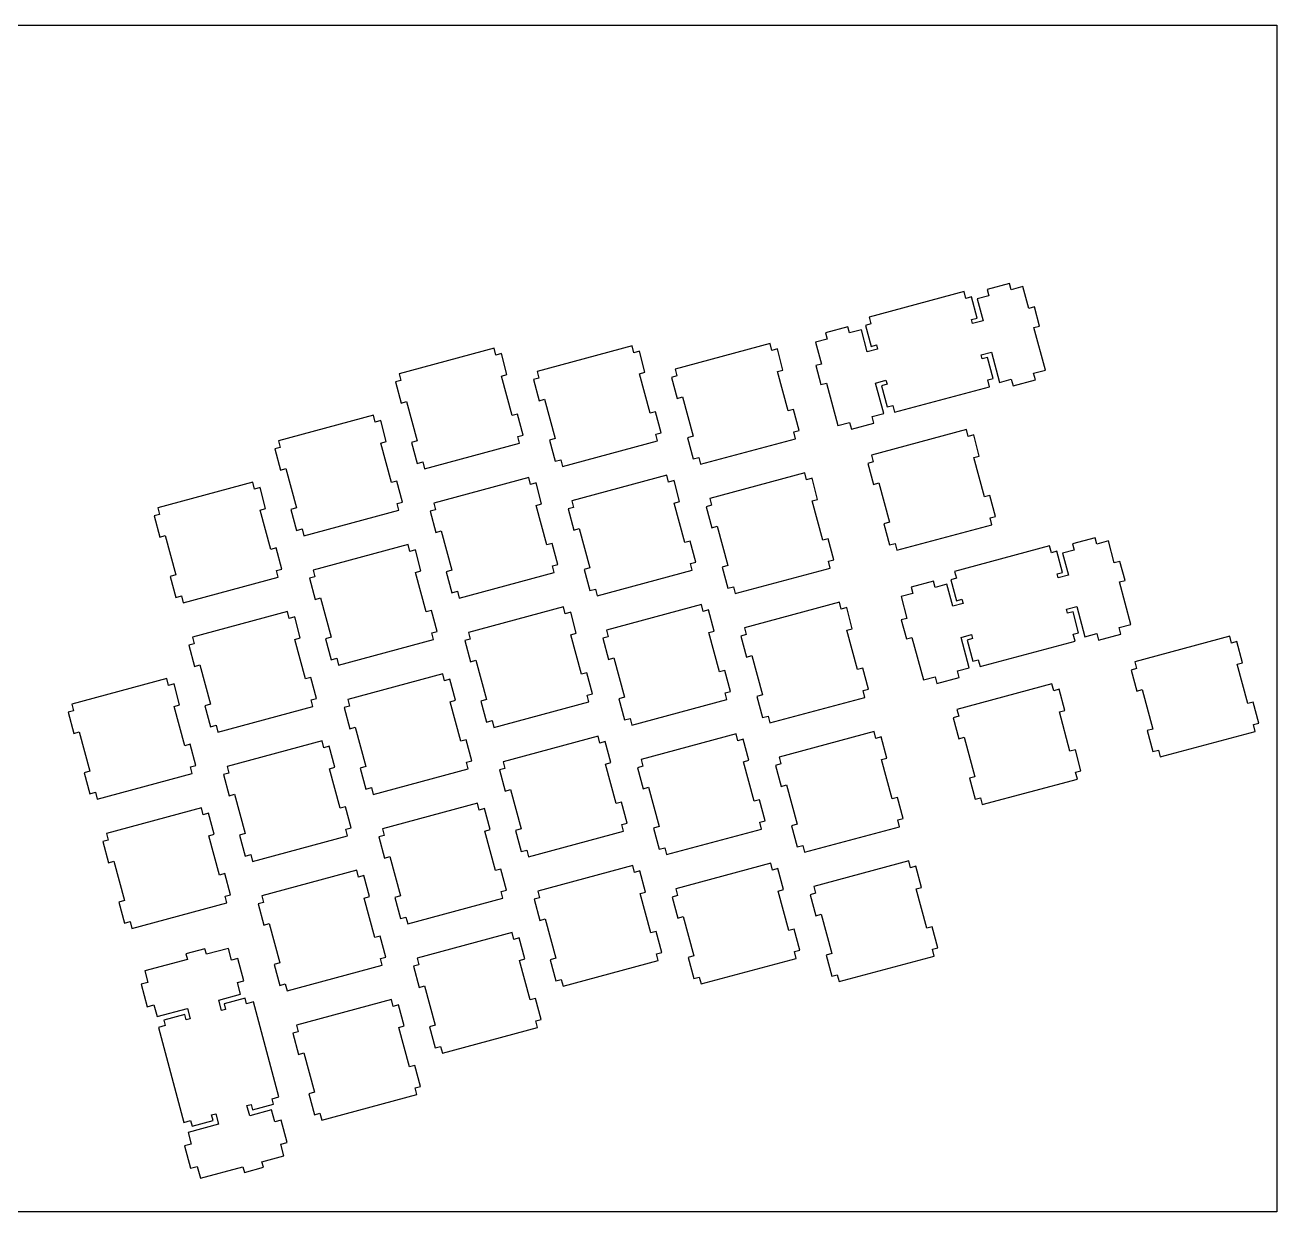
# Model space of a CAD drawing. Extents: x 0 to 362, y 0 to 169.
# Drawn here: x 183.7 to 361.8, y 0.1 to 168.9 of the extents above; entities that cross this region are included whole.
import ezdxf

# ---------------------------------------------------------------- set-up
doc = ezdxf.new("R2010")
doc.units = 0
doc.layers.get('0').update_dxf_attribs({"linetype": 'CONTINUOUS'})

msp = doc.modelspace()

# ---------------------------------------------------------------- linework, layer by layer
at = {"color": 0}
for p, q in [((0.0937, 168.938), (361.788, 168.938)), ((361.788, 168.938), (361.788, 0.0744)), ((323.747, 132.173), (320.559, 131.319)), ((323.985, 131.284), (323.747, 132.173)), ((317.278, 131.01), (303.754, 127.386)), ((317.537, 130.044), (317.278, 131.01)), ((318.31, 130.251), (317.537, 130.044)), ((319.112, 127.256), (318.31, 130.251)), ((320.798, 130.431), (319.132, 129.983)), ((320.559, 131.319), (320.798, 130.431)), ((325.651, 131.731), (323.985, 131.284)), ((326.488, 128.611), (325.651, 131.731)), ((319.132, 129.983), (319.968, 126.863)), ((327.284, 128.825), (326.488, 128.611)), ((328.009, 126.119), (327.284, 128.825)), ((303.754, 127.386), (304.013, 126.42)), ((318.339, 127.048), (319.112, 127.256)), ((318.493, 126.469), (318.339, 127.048)), ((319.968, 126.863), (318.493, 126.469)), ((300.758, 126.013), (297.571, 125.16)), ((297.571, 125.16), (297.809, 124.27)), ((300.995, 125.125), (300.758, 126.013)), ((302.663, 125.571), (300.995, 125.125)), ((303.498, 122.451), (302.663, 125.571)), ((304.013, 126.42), (303.241, 126.213)), ((303.241, 126.213), (304.043, 123.219)), ((327.212, 125.907), (328.009, 126.119)), ((328.834, 119.849), (327.212, 125.907)), ((250.41, 122.953), (236.886, 119.33)), ((250.669, 121.987), (250.41, 122.953)), ((270.043, 123.283), (256.521, 119.659)), ((270.302, 122.318), (270.043, 123.283)), ((289.677, 123.614), (276.153, 119.99)), ((289.935, 122.648), (289.677, 123.614)), ((297.809, 124.27), (296.143, 123.824)), ((296.143, 123.824), (296.978, 120.704)), ((304.043, 123.219), (304.815, 123.425)), ((304.815, 123.425), (304.971, 122.845)), ((251.44, 122.193), (250.669, 121.987)), ((252.243, 119.2), (251.44, 122.193)), ((271.075, 122.524), (270.302, 122.318)), ((271.877, 119.53), (271.075, 122.524)), ((290.708, 122.855), (289.935, 122.648)), ((291.51, 119.86), (290.708, 122.855)), ((304.971, 122.845), (303.498, 122.451)), ((319.684, 122.025), (321.157, 122.421)), ((319.84, 121.447), (319.684, 122.025)), ((320.613, 121.653), (319.84, 121.447)), ((321.415, 118.66), (320.613, 121.653)), ((321.157, 122.421), (322.315, 118.103)), ((256.521, 119.659), (256.778, 118.693)), ((271.104, 119.323), (271.877, 119.53)), ((276.153, 119.99), (276.412, 119.024)), ((290.737, 119.652), (291.51, 119.86)), ((292.239, 114.051), (290.737, 119.652)), ((296.978, 120.704), (296.182, 120.49)), ((296.182, 120.49), (296.905, 117.787)), ((327.168, 119.404), (328.834, 119.849)), ((327.422, 118.456), (327.168, 119.404)), ((237.145, 118.364), (236.372, 118.157)), ((236.372, 118.157), (237.174, 115.161)), ((236.886, 119.33), (237.145, 118.364)), ((251.471, 118.992), (252.243, 119.2)), ((252.972, 113.391), (251.471, 118.992)), ((256.778, 118.693), (256.005, 118.486)), ((256.005, 118.486), (256.807, 115.493)), ((272.606, 113.721), (271.104, 119.323)), ((276.412, 119.024), (275.639, 118.817)), ((275.639, 118.817), (276.441, 115.823)), ((296.905, 117.787), (297.703, 118)), ((297.703, 118), (299.326, 111.943)), ((304.689, 118.008), (306.161, 118.402)), ((305.846, 113.691), (304.689, 118.008)), ((306.317, 117.822), (305.544, 117.615)), ((305.544, 117.615), (306.346, 114.622)), ((306.161, 118.402), (306.317, 117.822)), ((320.643, 118.452), (321.415, 118.66)), ((320.903, 117.487), (320.643, 118.452)), ((322.315, 118.103), (323.981, 118.55)), ((323.981, 118.55), (324.235, 117.603)), ((324.235, 117.603), (327.422, 118.456)), ((276.441, 115.823), (277.215, 116.029)), ((277.215, 116.029), (278.715, 110.428)), ((307.378, 113.863), (320.903, 117.487)), ((237.174, 115.161), (237.947, 115.369)), ((237.947, 115.369), (239.449, 109.766)), ((256.807, 115.493), (257.58, 115.7)), ((257.58, 115.7), (259.082, 110.097)), ((293.012, 114.257), (292.239, 114.051)), ((293.814, 111.264), (293.012, 114.257)), ((306.346, 114.622), (307.119, 114.829)), ((307.119, 114.829), (307.378, 113.863)), ((233.241, 113.422), (219.717, 109.799)), ((233.5, 112.456), (233.241, 113.422)), ((234.273, 112.664), (233.5, 112.456)), ((235.075, 109.668), (234.273, 112.664)), ((253.745, 113.597), (252.972, 113.391)), ((254.546, 110.603), (253.745, 113.597)), ((273.378, 113.928), (272.606, 113.721)), ((274.181, 110.933), (273.378, 113.928)), ((299.326, 111.943), (300.991, 112.39)), ((300.991, 112.39), (301.246, 111.443)), ((301.246, 111.443), (304.432, 112.296)), ((304.18, 113.244), (305.846, 113.691)), ((304.432, 112.296), (304.18, 113.244)), ((253.774, 110.396), (254.546, 110.603)), ((273.408, 110.725), (274.181, 110.933)), ((273.667, 109.761), (273.408, 110.725)), ((293.041, 111.058), (293.814, 111.264)), ((293.3, 110.091), (293.041, 111.058)), ((317.608, 111.376), (304.085, 107.753)), ((317.867, 110.41), (317.608, 111.376)), ((318.639, 110.617), (317.867, 110.41)), ((319.442, 107.623), (318.639, 110.617)), ((219.976, 108.833), (219.204, 108.625)), ((219.717, 109.799), (219.976, 108.833)), ((234.302, 109.462), (235.075, 109.668)), ((235.804, 103.86), (234.302, 109.462)), ((239.449, 109.766), (238.676, 109.56)), ((238.676, 109.56), (239.478, 106.566)), ((240.51, 105.807), (254.033, 109.431)), ((254.033, 109.431), (253.774, 110.396)), ((259.082, 110.097), (258.309, 109.89)), ((258.309, 109.89), (259.111, 106.896)), ((260.143, 106.136), (273.667, 109.761)), ((278.715, 110.428), (277.943, 110.221)), ((277.943, 110.221), (278.746, 107.225)), ((279.776, 106.467), (293.3, 110.091)), ((219.204, 108.625), (220.007, 105.632)), ((259.111, 106.896), (259.884, 107.103)), ((259.884, 107.103), (260.143, 106.136)), ((278.746, 107.225), (279.517, 107.433)), ((279.517, 107.433), (279.776, 106.467)), ((304.085, 107.753), (304.344, 106.787)), ((318.669, 107.415), (319.442, 107.623)), ((320.171, 101.812), (318.669, 107.415)), ((220.007, 105.632), (220.78, 105.839)), ((220.78, 105.839), (222.28, 100.236)), ((239.478, 106.566), (240.251, 106.773)), ((240.251, 106.773), (240.51, 105.807)), ((294.606, 105.213), (281.084, 101.589)), ((294.866, 104.247), (294.606, 105.213)), ((304.344, 106.787), (303.571, 106.58)), ((303.571, 106.58), (304.374, 103.584)), ((216.072, 103.892), (202.549, 100.268)), ((216.331, 102.926), (216.072, 103.892)), ((236.576, 104.067), (235.804, 103.86)), ((237.378, 101.072), (236.576, 104.067)), ((255.338, 104.552), (241.817, 100.929)), ((255.598, 103.586), (255.338, 104.552)), ((256.372, 103.793), (255.598, 103.586)), ((257.172, 100.799), (256.372, 103.793)), ((274.974, 104.883), (261.451, 101.258)), ((275.233, 103.916), (274.974, 104.883)), ((276.005, 104.123), (275.233, 103.916)), ((276.808, 101.129), (276.005, 104.123)), ((295.639, 104.454), (294.866, 104.247)), ((296.441, 101.46), (295.639, 104.454)), ((304.374, 103.584), (305.147, 103.793)), ((305.147, 103.793), (306.648, 98.1893)), ((217.104, 103.132), (216.331, 102.926)), ((217.907, 100.138), (217.104, 103.132)), ((281.084, 101.589), (281.343, 100.623)), ((320.942, 102.02), (320.171, 101.812)), ((321.746, 99.0258), (320.942, 102.02)), ((202.549, 100.268), (202.809, 99.3013)), ((217.133, 99.9314), (217.907, 100.138)), ((218.635, 94.3296), (217.133, 99.9314)), ((222.28, 100.236), (221.507, 100.029)), ((221.507, 100.029), (222.309, 97.0347)), ((223.341, 96.2752), (236.864, 99.8996)), ((236.606, 100.864), (237.378, 101.072)), ((236.864, 99.8996), (236.606, 100.864)), ((242.076, 99.9628), (241.303, 99.756)), ((241.303, 99.756), (242.106, 96.7602)), ((241.817, 100.929), (242.076, 99.9628)), ((256.401, 100.591), (257.172, 100.799)), ((257.903, 94.9896), (256.401, 100.591)), ((261.71, 100.292), (260.937, 100.086)), ((260.937, 100.086), (261.739, 97.0926)), ((261.451, 101.258), (261.71, 100.292)), ((276.035, 100.922), (276.808, 101.129)), ((277.536, 95.3202), (276.035, 100.922)), ((281.343, 100.623), (280.57, 100.416)), ((280.57, 100.416), (281.373, 97.4217)), ((295.668, 101.253), (296.441, 101.46)), ((297.17, 95.6497), (295.668, 101.253)), ((202.809, 99.3013), (202.035, 99.0946)), ((202.035, 99.0946), (202.839, 96.1002)), ((306.648, 98.1893), (305.875, 97.9826)), ((305.875, 97.9826), (306.677, 94.9882)), ((320.973, 98.8191), (321.746, 99.0258)), ((321.232, 97.8531), (320.973, 98.8191)), ((202.839, 96.1002), (203.611, 96.3083)), ((203.611, 96.3083), (205.113, 90.7052)), ((222.309, 97.0347), (223.082, 97.2414)), ((223.082, 97.2414), (223.341, 96.2752)), ((242.106, 96.7602), (242.878, 96.9684)), ((242.878, 96.9684), (244.38, 91.3652)), ((261.739, 97.0926), (262.512, 97.2993)), ((262.512, 97.2993), (264.013, 91.6961)), ((281.373, 97.4217), (282.145, 97.6284)), ((282.145, 97.6284), (283.647, 92.0267)), ((307.709, 94.2301), (321.232, 97.8531)), ((219.407, 94.5363), (218.635, 94.3296)), ((220.211, 91.5416), (219.407, 94.5363)), ((238.172, 95.0214), (224.649, 91.3984)), ((238.431, 94.0551), (238.172, 95.0214)), ((258.674, 95.1964), (257.903, 94.9896)), ((259.478, 92.2017), (258.674, 95.1964)), ((278.309, 95.5269), (277.536, 95.3202)), ((279.111, 92.5326), (278.309, 95.5269)), ((297.942, 95.8564), (297.17, 95.6497)), ((298.745, 92.8631), (297.942, 95.8564)), ((306.677, 94.9882), (307.45, 95.195)), ((307.45, 95.195), (307.709, 94.2301)), ((329.439, 94.8242), (315.915, 91.2012)), ((329.698, 93.8583), (329.439, 94.8242)), ((335.908, 95.9873), (332.721, 95.1343)), ((332.721, 95.1343), (332.959, 94.2453)), ((336.146, 95.0983), (335.908, 95.9873)), ((337.812, 95.5463), (336.146, 95.0983)), ((338.649, 92.4264), (337.812, 95.5463)), ((239.203, 94.2633), (238.431, 94.0551)), ((240.006, 91.2675), (239.203, 94.2633)), ((297.972, 92.6553), (298.745, 92.8631)), ((298.231, 91.6891), (297.972, 92.6553)), ((330.47, 94.065), (329.698, 93.8583)), ((331.272, 91.0703), (330.47, 94.065)), ((332.959, 94.2453), (331.293, 93.799)), ((331.293, 93.799), (332.129, 90.6791)), ((339.445, 92.6387), (338.649, 92.4264)), ((340.17, 89.9351), (339.445, 92.6387)), ((219.437, 91.3349), (220.211, 91.5416)), ((219.697, 90.369), (219.437, 91.3349)), ((224.649, 91.3984), (224.908, 90.4325)), ((239.233, 91.0608), (240.006, 91.2675)), ((240.734, 85.459), (239.233, 91.0608)), ((244.38, 91.3652), (243.607, 91.1585)), ((243.607, 91.1585), (244.409, 88.1641)), ((245.441, 87.4063), (258.964, 91.029)), ((258.705, 91.9949), (259.478, 92.2017)), ((258.964, 91.029), (258.705, 91.9949)), ((264.013, 91.6961), (263.24, 91.4894)), ((263.24, 91.4894), (264.043, 88.495)), ((265.074, 87.7355), (278.597, 91.3599)), ((278.337, 92.3258), (279.111, 92.5326)), ((278.597, 91.3599), (278.337, 92.3258)), ((283.647, 92.0267), (282.874, 91.8199)), ((282.874, 91.8199), (283.676, 88.8242)), ((284.708, 88.0664), (298.231, 91.6891)), ((315.915, 91.2012), (316.174, 90.2353)), ((330.501, 90.8636), (331.272, 91.0703)), ((330.655, 90.2836), (330.501, 90.8636)), ((205.113, 90.7052), (204.339, 90.4984)), ((204.339, 90.4984), (205.142, 87.5041)), ((206.174, 86.7449), (219.697, 90.369)), ((224.908, 90.4325), (224.135, 90.2243)), ((224.135, 90.2243), (224.937, 87.2314)), ((312.92, 89.8275), (309.732, 88.9744)), ((313.157, 88.9399), (312.92, 89.8275)), ((314.824, 89.3865), (313.157, 88.9399)), ((315.66, 86.2651), (314.824, 89.3865)), ((316.174, 90.2353), (315.401, 90.0271)), ((315.401, 90.0271), (316.205, 87.0327)), ((332.129, 90.6791), (330.655, 90.2836)), ((339.372, 89.7213), (340.17, 89.9351)), ((340.996, 83.6648), (339.372, 89.7213)), ((205.142, 87.5041), (205.915, 87.7108)), ((205.915, 87.7108), (206.174, 86.7449)), ((224.937, 87.2314), (225.71, 87.4377)), ((225.71, 87.4377), (227.211, 81.8349)), ((244.409, 88.1641), (245.182, 88.3722)), ((245.182, 88.3722), (245.441, 87.4063)), ((264.043, 88.495), (264.815, 88.7017)), ((264.815, 88.7017), (265.074, 87.7355)), ((283.676, 88.8242), (284.449, 89.0323)), ((284.449, 89.0323), (284.708, 88.0664)), ((309.97, 88.0844), (308.305, 87.6392)), ((308.305, 87.6392), (309.14, 84.5192)), ((309.732, 88.9744), (309.97, 88.0844)), ((241.507, 85.6657), (240.734, 85.459)), ((242.309, 82.6714), (241.507, 85.6657)), ((260.27, 86.1508), (246.747, 82.5281)), ((260.529, 85.1849), (260.27, 86.1508)), ((279.904, 86.4817), (266.38, 82.8573)), ((280.163, 85.5155), (279.904, 86.4817)), ((280.935, 85.7222), (280.163, 85.5155)), ((281.737, 82.7278), (280.935, 85.7222)), ((299.537, 86.8123), (286.015, 83.1896)), ((299.796, 85.8464), (299.537, 86.8123)), ((300.569, 86.0531), (299.796, 85.8464)), ((301.371, 83.0584), (300.569, 86.0531)), ((317.132, 86.6606), (315.66, 86.2651)), ((316.205, 87.0327), (316.976, 87.2395)), ((316.976, 87.2395), (317.132, 86.6606)), ((331.845, 85.8407), (333.319, 86.2362)), ((332.001, 85.2607), (331.845, 85.8407)), ((333.319, 86.2362), (334.476, 81.9175)), ((221.004, 85.4908), (207.48, 81.8667)), ((221.262, 84.5249), (221.004, 85.4908)), ((222.035, 84.7316), (221.262, 84.5249)), ((222.838, 81.7383), (222.035, 84.7316)), ((261.302, 85.393), (260.529, 85.1849)), ((262.104, 82.3983), (261.302, 85.393)), ((309.14, 84.5192), (308.343, 84.3044)), ((308.343, 84.3044), (309.066, 81.6007)), ((332.774, 85.4675), (332.001, 85.2607)), ((333.576, 82.4742), (332.774, 85.4675)), ((241.537, 82.4646), (242.309, 82.6714)), ((241.795, 81.4987), (241.537, 82.4646)), ((246.747, 82.5281), (247.007, 81.5619)), ((261.331, 82.1902), (262.104, 82.3983)), ((262.833, 76.5888), (261.331, 82.1902)), ((266.38, 82.8573), (266.639, 81.8914)), ((280.964, 82.5211), (281.737, 82.7278)), ((282.466, 76.9193), (280.964, 82.5211)), ((286.274, 82.2233), (285.501, 82.0152)), ((285.501, 82.0152), (286.302, 79.0208)), ((286.015, 83.1896), (286.274, 82.2233)), ((300.598, 82.8516), (301.371, 83.0584)), ((302.101, 77.2488), (300.598, 82.8516)), ((316.849, 81.8226), (318.324, 82.218)), ((318.324, 82.218), (318.478, 81.6377)), ((332.803, 82.266), (333.576, 82.4742)), ((333.062, 81.3001), (332.803, 82.266)), ((334.476, 81.9175), (336.142, 82.3641)), ((336.142, 82.3641), (336.396, 81.4172)), ((336.396, 81.4172), (339.583, 82.2717)), ((339.33, 83.2185), (340.996, 83.6648)), ((339.583, 82.2717), (339.33, 83.2185)), ((355.071, 81.9697), (341.548, 78.347)), ((355.328, 81.0038), (355.071, 81.9697)), ((207.739, 80.9004), (206.966, 80.6937)), ((206.966, 80.6937), (207.768, 77.6993)), ((207.48, 81.8667), (207.739, 80.9004)), ((222.065, 81.5301), (222.838, 81.7383)), ((223.566, 75.9273), (222.065, 81.5301)), ((227.211, 81.8349), (226.439, 81.6282)), ((226.439, 81.6282), (227.241, 78.6335)), ((228.272, 77.8743), (241.795, 81.4987)), ((247.007, 81.5619), (246.233, 81.3551)), ((246.233, 81.3551), (247.035, 78.3608)), ((266.639, 81.8914), (265.866, 81.6846)), ((265.866, 81.6846), (266.67, 78.6903)), ((309.066, 81.6007), (309.864, 81.8141)), ((309.864, 81.8141), (311.486, 75.7576)), ((318.007, 77.5049), (316.849, 81.8226)), ((318.478, 81.6377), (317.705, 81.431)), ((317.705, 81.431), (318.507, 78.4352)), ((319.539, 77.6774), (333.062, 81.3001)), ((356.101, 81.2105), (355.328, 81.0038)), ((356.905, 78.2175), (356.101, 81.2105)), ((227.241, 78.6335), (228.014, 78.8402)), ((228.014, 78.8402), (228.272, 77.8743)), ((247.035, 78.3608), (247.808, 78.5675)), ((247.808, 78.5675), (249.309, 72.9643)), ((266.67, 78.6903), (267.442, 78.898)), ((267.442, 78.898), (268.943, 73.2966)), ((286.302, 79.0208), (287.076, 79.2275)), ((287.076, 79.2275), (288.576, 73.6258)), ((318.507, 78.4352), (319.28, 78.6433)), ((319.28, 78.6433), (319.539, 77.6774)), ((207.768, 77.6993), (208.541, 77.9074)), ((208.541, 77.9074), (210.043, 72.3043)), ((243.101, 76.6202), (229.578, 72.9975)), ((243.36, 75.6543), (243.101, 76.6202)), ((263.606, 76.7955), (262.833, 76.5888)), ((264.408, 73.8008), (263.606, 76.7955)), ((283.239, 77.126), (282.466, 76.9193)), ((284.041, 74.1317), (283.239, 77.126)), ((302.872, 77.4555), (302.101, 77.2488)), ((303.674, 74.4622), (302.872, 77.4555)), ((316.341, 77.0587), (318.007, 77.5049)), ((316.595, 76.1118), (316.341, 77.0587)), ((341.807, 77.3811), (341.034, 77.1744)), ((341.034, 77.1744), (341.836, 74.1786)), ((341.548, 78.347), (341.807, 77.3811)), ((356.133, 78.0094), (356.905, 78.2175)), ((357.632, 72.4062), (356.133, 78.0094)), ((203.835, 75.9601), (190.311, 72.3374)), ((204.094, 74.9942), (203.835, 75.9601)), ((204.868, 75.2009), (204.094, 74.9942)), ((205.668, 72.2066), (204.868, 75.2009)), ((224.339, 76.1351), (223.566, 75.9273)), ((225.141, 73.1407), (224.339, 76.1351)), ((244.133, 75.8624), (243.36, 75.6543)), ((244.935, 72.8666), (244.133, 75.8624)), ((311.486, 75.7576), (313.152, 76.2042)), ((313.152, 76.2042), (313.407, 75.2574)), ((313.407, 75.2574), (316.595, 76.1118)), ((329.769, 75.1914), (316.246, 71.567)), ((330.028, 74.2251), (329.769, 75.1914)), ((224.368, 72.934), (225.141, 73.1407)), ((263.635, 73.594), (264.408, 73.8008)), ((263.894, 72.6281), (263.635, 73.594)), ((268.943, 73.2966), (268.17, 73.0885)), ((268.17, 73.0885), (268.972, 70.0938)), ((283.268, 73.9249), (284.041, 74.1317)), ((283.527, 72.959), (283.268, 73.9249)), ((288.576, 73.6258), (287.803, 73.4191)), ((287.803, 73.4191), (288.607, 70.4233)), ((289.638, 69.6655), (303.16, 73.2882)), ((302.901, 74.2541), (303.674, 74.4622)), ((303.16, 73.2882), (302.901, 74.2541)), ((330.801, 74.4319), (330.028, 74.2251)), ((331.603, 71.4361), (330.801, 74.4319)), ((341.836, 74.1786), (342.609, 74.385)), ((342.609, 74.385), (344.11, 68.7836)), ((190.57, 71.3715), (189.799, 71.1634)), ((190.311, 72.3374), (190.57, 71.3715)), ((204.897, 71.9998), (205.668, 72.2066)), ((206.398, 66.3967), (204.897, 71.9998)), ((210.043, 72.3043), (209.27, 72.0975)), ((209.27, 72.0975), (210.072, 69.1032)), ((211.104, 68.3436), (224.627, 71.9681)), ((224.627, 71.9681), (224.368, 72.934)), ((229.838, 72.0316), (229.066, 71.8234)), ((229.066, 71.8234), (229.868, 68.8301)), ((229.578, 72.9975), (229.838, 72.0316)), ((244.163, 72.6599), (244.935, 72.8666)), ((245.664, 67.0581), (244.163, 72.6599)), ((249.309, 72.9643), (248.536, 72.7576)), ((248.536, 72.7576), (249.339, 69.7632)), ((250.37, 69.0051), (263.894, 72.6281)), ((270.004, 69.3346), (283.527, 72.959)), ((316.246, 71.567), (316.505, 70.6011)), ((330.831, 71.2294), (331.603, 71.4361)), ((358.405, 72.6144), (357.632, 72.4062)), ((359.209, 69.62), (358.405, 72.6144)), ((189.799, 71.1634), (190.601, 68.1687)), ((249.339, 69.7632), (250.111, 69.9714)), ((250.111, 69.9714), (250.37, 69.0051)), ((268.972, 70.0938), (269.746, 70.3005)), ((269.746, 70.3005), (270.004, 69.3346)), ((288.607, 70.4233), (289.378, 70.6314)), ((289.378, 70.6314), (289.638, 69.6655)), ((316.505, 70.6011), (315.733, 70.3943)), ((315.733, 70.3943), (316.536, 67.4)), ((332.332, 65.6276), (330.831, 71.2294)), ((358.436, 69.4133), (359.209, 69.62)), ((190.601, 68.1687), (191.374, 68.3754)), ((191.374, 68.3754), (192.874, 62.7736)), ((210.072, 69.1032), (210.845, 69.3099)), ((210.845, 69.3099), (211.104, 68.3436)), ((229.868, 68.8301), (230.641, 69.0369)), ((230.641, 69.0369), (232.142, 63.4351)), ((265.201, 67.7513), (251.678, 64.1269)), ((265.46, 66.7854), (265.201, 67.7513)), ((284.835, 68.0805), (271.312, 64.4564)), ((285.094, 67.1146), (284.835, 68.0805)), ((304.468, 68.4114), (290.945, 64.7883)), ((304.727, 67.4455), (304.468, 68.4114)), ((344.11, 68.7836), (343.337, 68.5768)), ((343.337, 68.5768), (344.14, 65.5821)), ((345.171, 64.8243), (358.694, 68.447)), ((358.694, 68.447), (358.436, 69.4133)), ((207.17, 66.6048), (206.398, 66.3967)), ((207.972, 63.6104), (207.17, 66.6048)), ((225.933, 67.0899), (212.411, 63.4654)), ((226.193, 66.124), (225.933, 67.0899)), ((226.966, 66.3303), (226.193, 66.124)), ((227.768, 63.3374), (226.966, 66.3303)), ((246.437, 67.2648), (245.664, 67.0581)), ((247.239, 64.2705), (246.437, 67.2648)), ((266.233, 66.9918), (265.46, 66.7854)), ((267.035, 63.9974), (266.233, 66.9918)), ((285.866, 67.3213), (285.094, 67.1146)), ((286.669, 64.3283), (285.866, 67.3213)), ((305.5, 67.6522), (304.727, 67.4455)), ((306.302, 64.6575), (305.5, 67.6522)), ((316.536, 67.4), (317.307, 67.6067)), ((317.307, 67.6067), (318.809, 62.0035)), ((246.466, 64.0637), (247.239, 64.2705)), ((251.678, 64.1269), (251.937, 63.161)), ((271.312, 64.4564), (271.572, 63.4905)), ((285.896, 64.1202), (286.669, 64.3283)), ((290.945, 64.7883), (291.204, 63.8224)), ((305.529, 64.4507), (306.302, 64.6575)), ((307.031, 58.8479), (305.529, 64.4507)), ((333.103, 65.8343), (332.332, 65.6276)), ((333.907, 62.8414), (333.103, 65.8343)), ((344.14, 65.5821), (344.912, 65.7888)), ((344.912, 65.7888), (345.171, 64.8243)), ((192.874, 62.7736), (192.101, 62.5669)), ((192.101, 62.5669), (192.903, 59.5725)), ((193.935, 58.8133), (207.458, 62.436)), ((207.199, 63.4023), (207.972, 63.6104)), ((207.458, 62.436), (207.199, 63.4023)), ((212.67, 62.5009), (211.897, 62.2942)), ((212.411, 63.4654), (212.67, 62.5009)), ((226.995, 63.1292), (227.768, 63.3374)), ((228.495, 57.5261), (226.995, 63.1292)), ((232.142, 63.4351), (231.369, 63.2273)), ((231.369, 63.2273), (232.17, 60.2326)), ((233.203, 59.4734), (246.725, 63.0975)), ((246.725, 63.0975), (246.466, 64.0637)), ((251.937, 63.161), (251.164, 62.9543)), ((251.164, 62.9543), (251.967, 59.9599)), ((266.262, 63.7893), (267.035, 63.9974)), ((267.764, 58.1875), (266.262, 63.7893)), ((271.572, 63.4905), (270.798, 63.2837)), ((270.798, 63.2837), (271.6, 60.289)), ((287.397, 58.5184), (285.896, 64.1202)), ((291.204, 63.8224), (290.431, 63.6143)), ((290.431, 63.6143), (291.233, 60.6199)), ((333.134, 62.6332), (333.907, 62.8414)), ((333.393, 61.6673), (333.134, 62.6332)), ((211.897, 62.2942), (212.7, 59.2984)), ((291.233, 60.6199), (292.006, 60.8266)), ((292.006, 60.8266), (293.508, 55.2249)), ((318.809, 62.0035), (318.036, 61.7968)), ((318.036, 61.7968), (318.838, 58.8024)), ((319.87, 58.0443), (333.393, 61.6673)), ((192.903, 59.5725), (193.676, 59.7793)), ((193.676, 59.7793), (193.935, 58.8133)), ((212.7, 59.2984), (213.472, 59.5066)), ((213.472, 59.5066), (214.974, 53.9034)), ((232.17, 60.2326), (232.944, 60.4393)), ((232.944, 60.4393), (233.203, 59.4734)), ((251.967, 59.9599), (252.738, 60.1666)), ((252.738, 60.1666), (254.241, 54.5634)), ((271.6, 60.289), (272.373, 60.4972)), ((272.373, 60.4972), (273.874, 54.894)), ((307.803, 59.0543), (307.031, 58.8479)), ((308.606, 56.0613), (307.803, 59.0543)), ((318.838, 58.8024), (319.611, 59.0102)), ((319.611, 59.0102), (319.87, 58.0443)), ((208.766, 57.5592), (195.243, 53.9365)), ((209.025, 56.5933), (208.766, 57.5592)), ((229.269, 57.7342), (228.495, 57.5261)), ((230.072, 54.7398), (229.269, 57.7342)), ((248.033, 58.2193), (234.51, 54.5952)), ((248.292, 57.2534), (248.033, 58.2193)), ((249.064, 57.4615), (248.292, 57.2534)), ((249.867, 54.4671), (249.064, 57.4615)), ((268.536, 58.3942), (267.764, 58.1875)), ((269.339, 55.4013), (268.536, 58.3942)), ((288.17, 58.7252), (287.397, 58.5184)), ((288.972, 55.7308), (288.17, 58.7252)), ((209.797, 56.8), (209.025, 56.5933)), ((210.6, 53.8057), (209.797, 56.8)), ((268.566, 55.1931), (269.339, 55.4013)), ((288.199, 55.524), (288.972, 55.7308)), ((288.458, 54.5578), (288.199, 55.524)), ((293.508, 55.2249), (292.735, 55.0182)), ((307.833, 55.8532), (308.606, 56.0613)), ((308.092, 54.8873), (307.833, 55.8532)), ((195.243, 53.9365), (195.502, 52.9703)), ((209.827, 53.5989), (210.6, 53.8057)), ((211.328, 47.9972), (209.827, 53.5989)), ((214.974, 53.9034), (214.201, 53.6967)), ((214.201, 53.6967), (215.003, 50.7023)), ((216.035, 49.9442), (229.558, 53.5672)), ((229.298, 54.5331), (230.072, 54.7398)), ((229.558, 53.5672), (229.298, 54.5331)), ((234.768, 53.6293), (233.996, 53.4226)), ((234.51, 54.5952), (234.768, 53.6293)), ((249.094, 54.2604), (249.867, 54.4671)), ((250.595, 48.6572), (249.094, 54.2604)), ((254.241, 54.5634), (253.468, 54.3567)), ((253.468, 54.3567), (254.27, 51.3623)), ((255.302, 50.6042), (268.825, 54.2272)), ((268.825, 54.2272), (268.566, 55.1931)), ((273.874, 54.894), (273.101, 54.6876)), ((273.101, 54.6876), (273.904, 51.6929)), ((274.935, 50.9337), (288.458, 54.5578)), ((292.735, 55.0182), (293.537, 52.0238)), ((294.568, 51.2643), (308.092, 54.8873)), ((195.502, 52.9703), (194.729, 52.7625)), ((194.729, 52.7625), (195.531, 49.7678)), ((233.996, 53.4226), (234.798, 50.4292)), ((273.904, 51.6929), (274.676, 51.8996)), ((274.676, 51.8996), (274.935, 50.9337)), ((293.537, 52.0238), (294.311, 52.2305)), ((294.311, 52.2305), (294.568, 51.2643)), ((195.531, 49.7678), (196.304, 49.9745)), ((196.304, 49.9745), (197.805, 44.3727)), ((215.003, 50.7023), (215.776, 50.909)), ((215.776, 50.909), (216.035, 49.9442)), ((234.798, 50.4292), (235.57, 50.636)), ((235.57, 50.636), (237.072, 45.0342)), ((254.27, 51.3623), (255.043, 51.5705)), ((255.043, 51.5705), (255.302, 50.6042)), ((309.398, 50.0105), (295.876, 46.386)), ((309.658, 49.0442), (309.398, 50.0105)), ((212.101, 48.2039), (211.328, 47.9972)), ((212.903, 45.2092), (212.101, 48.2039)), ((230.864, 48.689), (217.341, 45.066)), ((231.123, 47.7227), (230.864, 48.689)), ((251.368, 48.864), (250.595, 48.6572)), ((252.17, 45.8692), (251.368, 48.864)), ((270.131, 49.3504), (256.609, 45.7274)), ((270.39, 48.3842), (270.131, 49.3504)), ((271.162, 48.5909), (270.39, 48.3842)), ((271.966, 45.5951), (271.162, 48.5909)), ((289.764, 49.6796), (276.242, 46.0555)), ((290.023, 48.7137), (289.764, 49.6796)), ((290.796, 48.9204), (290.023, 48.7137)), ((291.598, 45.9274), (290.796, 48.9204)), ((310.429, 49.251), (309.658, 49.0442)), ((311.233, 46.2566), (310.429, 49.251)), ((231.896, 47.9294), (231.123, 47.7227)), ((232.698, 44.9365), (231.896, 47.9294)), ((295.876, 46.386), (296.135, 45.4201)), ((212.131, 45.0014), (212.903, 45.2092)), ((212.389, 44.0365), (212.131, 45.0014)), ((217.341, 45.066), (217.6, 44.1)), ((231.925, 44.7283), (232.698, 44.9365)), ((233.427, 39.1252), (231.925, 44.7283)), ((237.072, 45.0342), (236.299, 44.8275)), ((236.299, 44.8275), (237.101, 41.8317)), ((238.133, 41.0725), (251.656, 44.6966)), ((251.397, 45.6629), (252.17, 45.8692)), ((251.656, 44.6966), (251.397, 45.6629)), ((256.868, 44.7601), (256.093, 44.5534)), ((256.093, 44.5534), (256.897, 41.559)), ((256.609, 45.7274), (256.868, 44.7601)), ((271.192, 45.3884), (271.966, 45.5951)), ((272.693, 39.7866), (271.192, 45.3884)), ((276.501, 45.0906), (275.728, 44.8829)), ((275.728, 44.8829), (276.531, 41.8881)), ((276.242, 46.0555), (276.501, 45.0906)), ((290.825, 45.7207), (291.598, 45.9274)), ((292.328, 40.1175), (290.825, 45.7207)), ((296.135, 45.4201), (295.362, 45.2148)), ((295.362, 45.2148), (296.164, 42.219)), ((310.46, 46.0498), (311.233, 46.2566)), ((311.96, 40.4481), (310.46, 46.0498)), ((197.805, 44.3727), (197.033, 44.166)), ((197.033, 44.166), (197.835, 41.1716)), ((198.866, 40.4125), (212.389, 44.0365)), ((217.6, 44.1), (216.827, 43.8933)), ((216.827, 43.8933), (217.629, 40.8975)), ((197.835, 41.1716), (198.608, 41.3784)), ((198.608, 41.3784), (198.866, 40.4125)), ((217.629, 40.8975), (218.403, 41.1043)), ((218.403, 41.1043), (219.903, 35.5025)), ((237.101, 41.8317), (237.874, 42.0384)), ((237.874, 42.0384), (238.133, 41.0725)), ((256.897, 41.559), (257.67, 41.7657)), ((257.67, 41.7657), (259.17, 36.164)), ((276.531, 41.8881), (277.303, 42.0963)), ((277.303, 42.0963), (278.805, 36.4931)), ((296.164, 42.219), (296.937, 42.4258)), ((296.937, 42.4258), (298.438, 36.824)), ((234.2, 39.3333), (233.427, 39.1252)), ((235.002, 36.3389), (234.2, 39.3333)), ((252.962, 39.8184), (239.44, 36.1943)), ((253.221, 38.8525), (252.962, 39.8184)), ((273.466, 39.9934), (272.693, 39.7866)), ((274.268, 37.0004), (273.466, 39.9934)), ((293.099, 40.3243), (292.328, 40.1175)), ((293.902, 37.3295), (293.099, 40.3243)), ((312.733, 40.6548), (311.96, 40.4481)), ((313.535, 37.6604), (312.733, 40.6548)), ((209.266, 37.531), (206.562, 36.8074)), ((209.48, 36.7344), (209.266, 37.531)), ((212.6, 37.5694), (209.48, 36.7344)), ((213.046, 35.9033), (212.6, 37.5694)), ((253.994, 39.0592), (253.221, 38.8525)), ((254.795, 36.0659), (253.994, 39.0592)), ((312.762, 37.4523), (313.535, 37.6604)), ((313.021, 36.4864), (312.762, 37.4523)), ((206.775, 36.0094), (200.718, 34.3862)), ((206.562, 36.8074), (206.775, 36.0094)), ((213.935, 36.1417), (213.046, 35.9033)), ((214.789, 32.9544), (213.935, 36.1417)), ((234.229, 36.1322), (235.002, 36.3389)), ((234.488, 35.1662), (234.229, 36.1322)), ((239.44, 36.1943), (239.699, 35.2296)), ((254.023, 35.8592), (254.795, 36.0659)), ((255.525, 30.2562), (254.023, 35.8592)), ((259.17, 36.164), (258.397, 35.9558)), ((258.397, 35.9558), (259.201, 32.9613)), ((260.231, 32.2034), (273.754, 35.8263)), ((273.495, 36.7923), (274.268, 37.0004)), ((273.754, 35.8263), (273.495, 36.7923)), ((278.805, 36.4931), (278.032, 36.2864)), ((278.032, 36.2864), (278.834, 33.292)), ((279.866, 32.5327), (293.388, 36.1569)), ((293.129, 37.1228), (293.902, 37.3295)), ((293.388, 36.1569), (293.129, 37.1228)), ((298.438, 36.824), (297.664, 36.6173)), ((297.664, 36.6173), (298.468, 33.6228)), ((299.499, 32.8635), (313.021, 36.4864)), ((200.718, 34.3862), (201.166, 32.7201)), ((219.903, 35.5025), (219.13, 35.2958)), ((219.13, 35.2958), (219.934, 32.3012)), ((220.964, 31.5433), (234.488, 35.1662)), ((239.699, 35.2296), (238.927, 35.0214)), ((238.927, 35.0214), (239.729, 32.0284)), ((201.166, 32.7201), (200.219, 32.4666)), ((200.219, 32.4666), (201.072, 29.2792)), ((213.9, 32.7174), (214.789, 32.9544)), ((214.347, 31.0499), (213.9, 32.7174)), ((219.934, 32.3012), (220.705, 32.5093)), ((220.705, 32.5093), (220.964, 31.5433)), ((239.729, 32.0284), (240.502, 32.2351)), ((240.502, 32.2351), (242.003, 26.6333)), ((259.201, 32.9613), (259.973, 33.1694)), ((259.973, 33.1694), (260.231, 32.2034)), ((278.834, 33.292), (279.607, 33.4987)), ((279.607, 33.4987), (279.866, 32.5327)), ((298.468, 33.6228), (299.24, 33.8294)), ((299.24, 33.8294), (299.499, 32.8635)), ((211.227, 30.2135), (214.347, 31.0499)), ((214.989, 30.4712), (211.993, 29.6692)), ((215.196, 29.6995), (214.989, 30.4712)), ((235.795, 30.2879), (222.272, 26.665)), ((236.054, 29.3219), (235.795, 30.2879)), ((256.297, 30.4629), (255.525, 30.2562)), ((257.101, 27.4684), (256.297, 30.4629)), ((201.072, 29.2792), (202.02, 29.5327)), ((202.02, 29.5327), (202.466, 27.8667)), ((202.466, 27.8667), (206.784, 29.0242)), ((206.784, 29.0242), (207.178, 27.5511)), ((211.621, 28.7418), (211.227, 30.2135)), ((212.201, 28.8975), (211.621, 28.7418)), ((211.993, 29.6692), (212.201, 28.8975)), ((216.162, 29.9572), (215.196, 29.6995)), ((219.785, 16.4345), (216.162, 29.9572)), ((236.827, 29.5286), (236.054, 29.3219)), ((237.629, 26.5341), (236.827, 29.5286)), ((206.392, 28.1685), (203.399, 27.3665)), ((203.399, 27.3665), (203.605, 26.5934)), ((206.598, 27.3954), (206.392, 28.1685)), ((207.178, 27.5511), (206.598, 27.3954)), ((256.326, 27.2617), (257.101, 27.4684)), ((256.587, 26.2957), (256.326, 27.2617)), ((203.605, 26.5934), (202.639, 26.3343)), ((202.639, 26.3343), (206.262, 12.8102)), ((222.531, 25.6991), (221.758, 25.4923)), ((221.758, 25.4923), (222.562, 22.4965)), ((222.272, 26.665), (222.531, 25.6991)), ((236.856, 26.3274), (237.629, 26.5341)), ((238.356, 20.7257), (236.856, 26.3274)), ((242.003, 26.6333), (241.23, 26.4253)), ((241.23, 26.4253), (242.032, 23.4308)), ((243.064, 22.6715), (256.587, 26.2957)), ((242.032, 23.4308), (242.805, 23.6375)), ((242.805, 23.6375), (243.064, 22.6715)), ((222.562, 22.4965), (223.333, 22.7032)), ((223.333, 22.7032), (224.835, 17.1015)), ((239.13, 20.9324), (238.356, 20.7257)), ((239.933, 17.9379), (239.13, 20.9324)), ((239.16, 17.7312), (239.933, 17.9379)), ((218.819, 16.1754), (219.785, 16.4345)), ((219.025, 15.4023), (218.819, 16.1754)), ((224.835, 17.1015), (224.062, 16.8947)), ((224.062, 16.8947), (224.864, 13.9003)), ((225.896, 13.1423), (239.419, 16.7652)), ((239.419, 16.7652), (239.16, 17.7312)), ((215.246, 15.219), (215.824, 15.3734)), ((215.64, 13.7445), (215.246, 15.219)), ((218.759, 14.581), (215.64, 13.7445)), ((215.824, 15.3734), (216.032, 14.6003)), ((216.032, 14.6003), (219.025, 15.4023)), ((219.206, 12.915), (218.759, 14.581)), ((206.262, 12.8102), (207.228, 13.0693)), ((211.197, 12.5553), (206.879, 11.3978)), ((207.228, 13.0693), (207.435, 12.2976)), ((207.435, 12.2976), (210.429, 13.0996)), ((210.221, 13.8727), (210.801, 14.0284)), ((210.429, 13.0996), (210.221, 13.8727)), ((210.801, 14.0284), (211.197, 12.5553)), ((220.095, 13.1534), (219.206, 12.915)), ((220.949, 9.966), (220.095, 13.1534)), ((224.864, 13.9003), (225.637, 14.1084)), ((225.637, 14.1084), (225.896, 13.1423)), ((206.879, 11.3978), (207.324, 9.7317)), ((207.324, 9.7317), (206.379, 9.4781)), ((206.379, 9.4781), (207.232, 6.2907)), ((220.06, 9.7276), (220.949, 9.966)), ((220.507, 8.0602), (220.06, 9.7276)), ((217.387, 7.2251), (220.507, 8.0602)), ((217.6, 6.4286), (217.387, 7.2251)), ((207.232, 6.2907), (208.18, 6.5443)), ((208.18, 6.5443), (208.625, 4.8783)), ((208.625, 4.8783), (214.682, 6.5002)), ((214.682, 6.5002), (214.895, 5.7037)), ((214.895, 5.7037), (217.6, 6.4286)), ((361.788, 0.0744), (0.0937, 0.0744))]:
    msp.add_line(p, q, dxfattribs=at)

doc.saveas('drawing.dxf')
